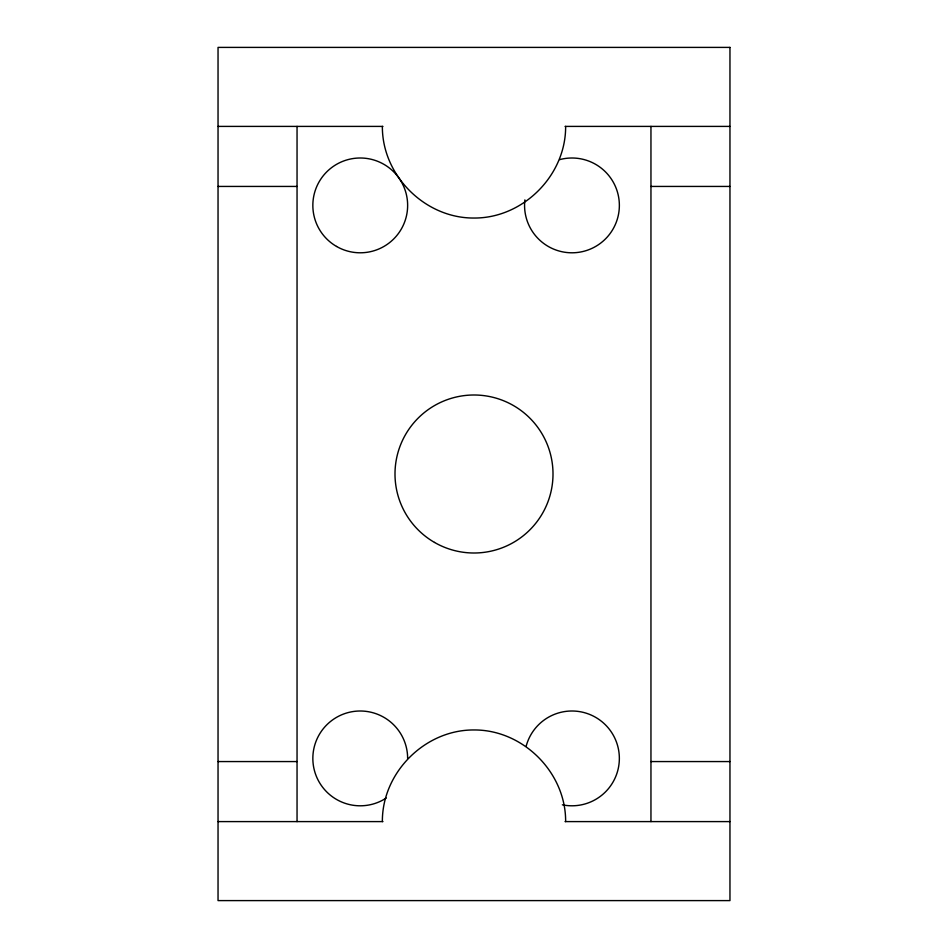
<?xml version="1.0" encoding="UTF-8"?>
<svg xmlns="http://www.w3.org/2000/svg" width="948" height="948" viewBox="0 0 948 948"><rect width="100%" height="100%" fill="white"/><g stroke="black" fill="none" stroke-linecap="round" stroke-linejoin="round"><path stroke-width="1.42" d="M382.364 821.596C382.056 772.549 424.953 729.652 474 729.96C523.047 729.652 565.944 772.549 565.636 821.596M565.636 126.404C565.944 175.451 523.047 218.348 474 218.04C424.953 218.348 382.056 175.451 382.364 126.404M218.04 126.404L382.933 126.404M565.067 126.404L729.96 126.404M218.04 186.436L297.044 186.436M650.956 186.436L729.96 186.436M218.04 761.564L297.044 761.564M650.956 761.564L729.96 761.564M218.04 821.596L382.933 821.596M565.067 821.596L729.96 821.596M650.956 126.404L650.956 821.596M297.044 126.404L297.044 821.596M526.176 746.135A47.4 47.4 0 0 1 583.34 712.386A47.4 47.4 0 0 1 618.179 768.887A47.4 47.4 0 0 1 562.365 804.816M559.687 159.619A47.4 47.4 0 0 1 618.925 198.985A47.4 47.4 0 0 1 572.426 252.796A47.4 47.4 0 0 1 524.884 199.898M386.274 798.015A47.4 47.4 0 0 1 316.359 776.317A47.4 47.4 0 0 1 351.116 711.889A47.4 47.4 0 0 1 407.64 758.4M729.96 47.4L218.04 47.4L218.04 900.6L729.96 900.6L729.96 47.4M336.54 246.444A47.4 47.4 0 0 0 407.64 205.396A47.4 47.4 0 0 0 336.54 164.348A47.4 47.4 0 0 0 336.54 246.444M434.504 542.422A79.004 79.004 0 0 0 553.004 474A79.004 79.004 0 0 0 434.504 405.578A79.004 79.004 0 0 0 434.504 542.422"/></g></svg>
